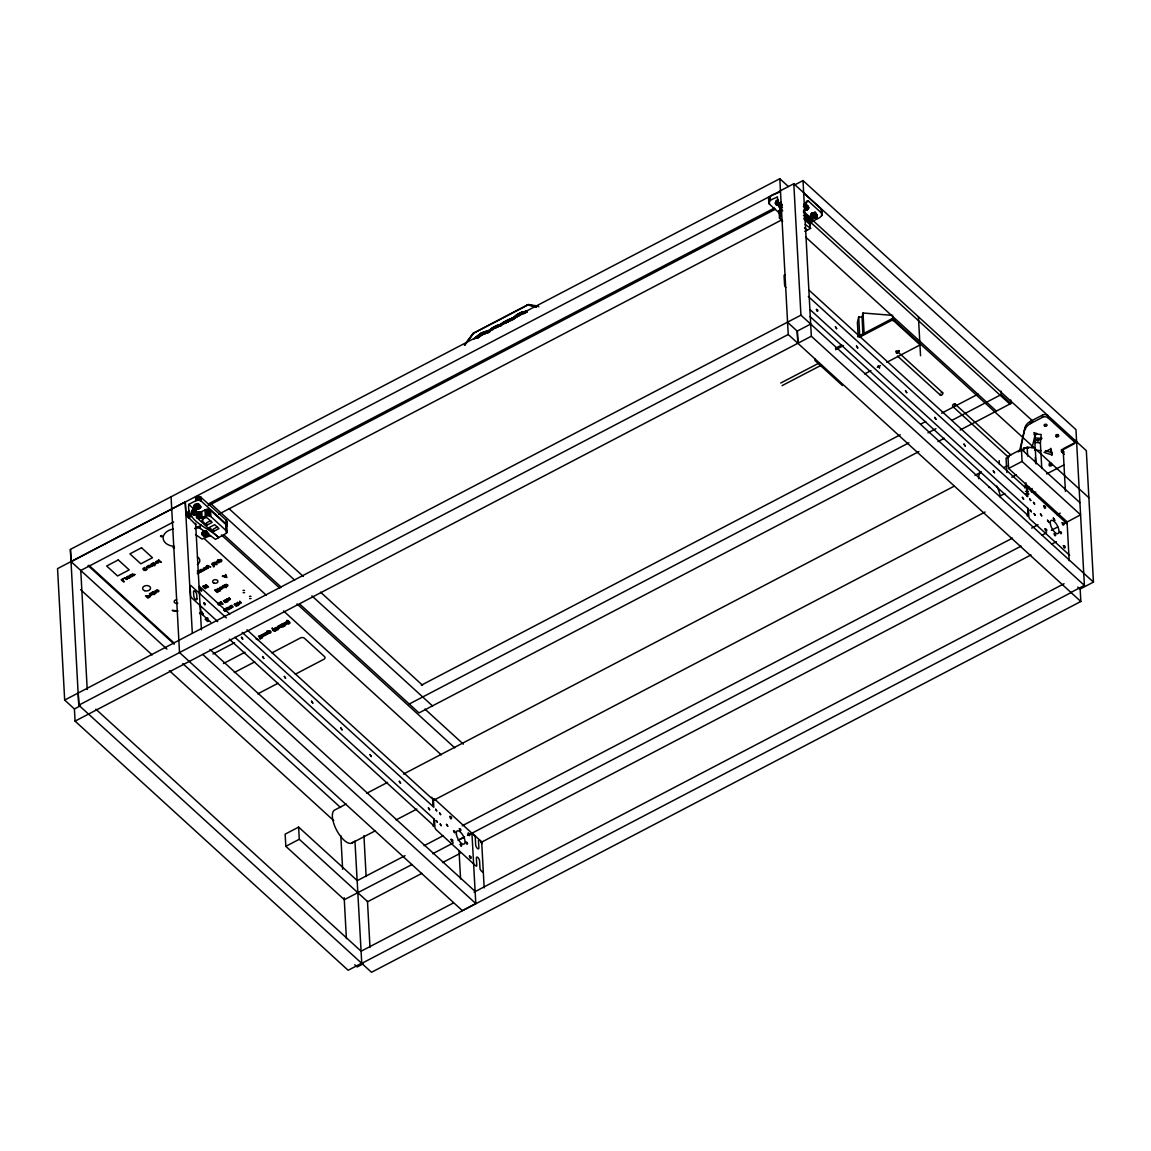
<?xml version="1.0" encoding="UTF-8"?>
<svg xmlns="http://www.w3.org/2000/svg" width="1151" height="1151" viewBox="0 0 1151 1151"><rect width="100%" height="100%" fill="white"/><g stroke="black" fill="none" stroke-linecap="round" stroke-linejoin="round"><path stroke-width="1.5" d="M432.647 799.197L431.798 797.269L431.078 797.772L246.976 629.798M1026.591 488.7L1025.757 486.772L1025.037 487.276L809.153 290.297M473.708 332.912C472.687 333.977 475.363 331.574 472.816 334.035L464.558 345.113M524.856 313.072L523.374 313.633L524.813 313.288C521.662 309.475 514.713 317.834 513.475 319C514.842 314.626 521.878 311.417 526.698 311.346C522.122 312.094 514.037 314.511 513.26 319.503M526.913 312.238L520.669 313.532L513.605 319.23L513.202 318.108L514.655 316.971L500.671 324.899L493.635 327.272L488.096 331.315C483.88 328.884 463.911 347.242 480.384 334.294C488.571 333.848 492.254 325.086 500.743 324.64L507.634 320.007L513.13 318.381L515.979 315.619L517.101 317.115M196.605 509.361L196.346 504.052L195.742 509.202C210.834 507.418 187.383 500.138 195.742 509.202M782.709 210.863L778.162 205.324L778.335 200.145M513.806 317.489L511.792 318.582L511.907 319.446L513.404 319.316M476.226 337.243L480.514 334.553L488.082 332.653C484.24 332.394 482.384 332.193 478.111 335.315L475.018 338.538L479.348 334.409C490.858 330.251 500.973 325.46 504.843 321.604L510.44 318.928C517.375 316.18 501.131 322.539 499.836 324.726L499.52 326.237M480.298 334.049C483.032 330.265 483.032 334.783 485.362 333.416L481.003 335.286L480.298 334.049L487.938 332.035L495.218 327.071L500.699 325.747C497.448 324.15 479.521 339.113 492.225 328.15L498.628 324.999C503.491 324.05 513.461 319.158 514.785 317.144M487.837 333.128L486.47 332.164L489.477 330.222C485.434 333.991 492.642 329.301 488.585 330.725M188.778 504.397L196.188 511.159L196.519 517.389L218.748 537.675C209.252 527.618 186.318 521.993 188.778 504.397L195.771 500.743L195.569 496.844L200.418 496.8L226.1 520.065L226.833 521.36L225.97 523.374M201.396 525.173L194.922 528.539L198.159 526.856L215.525 539.359L226.517 533.172L226.272 524.856L210.561 510.368C205.784 506.483 200.95 515.044 196.188 511.159M226.171 527.273L227.02 525.964L226.589 520.669M780.421 191.181C778.292 194.174 766.192 194.735 769.3 200.36L769.515 204.245L780.407 214.028M769.515 204.245C766.537 199.886 775.472 198.663 777.4 196.763L778.162 205.324L781.4 203.641L781.011 201.9L777.774 203.583M778.234 205.396C774.422 205.612 774.796 200.447 778.421 200.706M782.68 221.409L779.4 217.798L781.025 215.28L780.695 209.036L779.098 210.863L779.803 212.863M803.902 210.129C807.743 211.985 811.052 205.799 805.858 205.583M804.808 231.394L810.621 228.358C806.304 218.863 824.317 220.172 821.411 212.949L808.534 201.209C803.7 198.806 808.865 208.676 804.319 209.957M536.409 307L527.273 304.842L529.546 304.727L527.489 304.871L473.838 332.941L464.702 345.242M813.138 218.086C814.476 212.331 811.901 210.23 810.98 217.107C824.591 221.596 811.484 205.885 810.98 217.107M500.642 325.186L499.318 325.1M195.871 514.353C190.275 518.828 191.311 501.145 195.871 514.353L192.936 514.756M523.23 311.964C530.266 310.511 510.454 317.964 523.633 313.331M477.205 338.25C481.924 336.365 481.809 330.884 486.47 332.164M806.204 207.568L803.873 205.439L804.218 203.756L806.563 205.885M208.748 533.316L207.525 535.56L204.115 536.049L204.605 530.856M777.371 205.238L777.975 200.073M812.289 217.899L813.009 212.762M524.554 311.691L525.561 311.331L525.82 312.468M528.223 304.511C525.072 305.159 538.121 305.087 538.797 306.785M204.115 536.049L203.324 535.776L204.274 530.74M518.151 315.777C530.41 309.475 511.245 316.654 519.705 315.072L518.468 316.108L519.82 315.245M194.965 508.915L196.015 503.922M776.594 204.936L777.299 201.612M811.556 217.568L812.692 212.633M1019.541 451.149L1024.994 427.582A13.582 9.251 -3.1 0 1 1030.433 421.381L1042.346 415.151A4 2.719 -3.1 0 1 1047.914 415.597L1048.029 417.784L1074.559 441.984A2 1.352 -3.1 0 1 1074.113 443.898L1062.258 450.099A1.77 1.194 -3.1 0 0 1061.812 452.012L1064.272 454.242M1020.448 449.969L1024.994 427.582M861.97 317.187L858.689 316.928L857.394 322.467L858.171 336.754M892.859 320.726L892.572 315.374L863.02 313L862.07 317.057L862.948 335.042M1032.087 447.768L1035.296 434.013L1041.209 434.488L1040.389 442.89L1041.77 468.471M1040.806 450.631L1034.893 450.156L1035.296 434.013M1024.75 487.923L1025.944 482.83M1034.706 450.099L1035.238 447.84L1027.152 447.192L1018.117 451.897M1032.116 488.47L1031.325 491.851L1035.756 492.211M488.47 332.049L489.794 330.654L488.341 331.833M203.324 535.776L203.986 530.582M194.346 508.483L195.282 505.318M775.975 204.504L776.911 201.353M487.938 332.035L488.053 331.258L484.931 332.006L486.254 331.488M202.662 535.373L201.885 533.676L203.195 530.755M473.219 333.387C471.953 334.711 474.154 333.157 473.32 333.502M202.188 534.87L203.252 531.863M536.582 306.77L528.122 304.713L529.201 304.54L527.331 305.216M193.915 507.951L195.023 505.001M775.558 203.986L776.652 201.022M810.592 216.561L811.728 213.654M195.828 527.921L198.159 526.856L200.475 528.525M201.914 534.294L203.094 531.503M988.651 487.477L989.543 487.449M821.066 212.374L821.929 210.345L821.195 209.05L803.643 193.037M193.713 507.361L194.893 504.627M775.342 203.382L776.522 200.662M810.433 215.956L811.628 213.28M201.885 533.676L203.08 531.129M492.757 329.776L492.225 328.15M193.728 506.742L194.907 504.253M775.371 202.777L776.537 200.288M810.52 215.338L811.671 212.906M223.841 610.088L225.351 609.383L223.74 609.469M473.694 333.2L527.777 305.058C530.064 304.109 525.949 305.619 527.662 304.655M464.472 345.012L473.19 333.301M217.553 603.714C221.337 601.067 219.625 606.232 219.309 605.167M477.78 338.049L478.413 337.142M512.152 319.949L505.577 322.798L504.843 321.604M480.686 335.761L479.161 336.855L481.866 335.056M472.932 333.661L473.09 334.078M202.101 533.071L206.547 531.561M191.282 511.821L193.195 509.576M196.706 504.109L198.274 503.491M199.914 526.841L195.339 528.165M516.67 315.086L516.065 315.791L518.41 313.921M191.613 512.066L193.713 509.965M813.369 212.849L814.98 212.288L816.965 216.762M505.577 322.798L506.9 321.992L506.224 320.741M507.62 321.877L509.145 321.143L506.109 322.755M477.003 338.063L483.593 333.502L476.586 337.631M488.743 332.02L492.786 329.128M488.945 332.236L490.384 331.315M521.849 312.18L519 313.777L519.72 313.13M514.929 317.331L520.569 313.259L526.928 311.95M515.101 317.518L522.094 313.245L520.986 312.496M515.274 317.719L516.77 316.784M502.469 324.064L501.174 325.129L506.569 321.532M191.929 512.411L194.246 510.526M519.864 315.23L522.151 314.065C520.353 315.619 520.943 310.856 519.072 313.993L521.979 312.971L519.159 314.223M519.274 314.453L522.094 313.245M528.007 305.087L527.273 304.842L528.251 304.857M501.289 325.258L502.656 324.294M519 313.777L521.878 312.41M511.792 318.582L513.648 318.597M192.246 512.842L194.735 511.231M486.485 331.661L488.125 331.43L486.485 331.661L487.348 331.287M505.404 322.582L512.008 319.719M485.233 333.229L481.003 335.286M481.765 333.445L484.744 331.848M196.835 527.604L198.159 526.856L199.756 528.021M519.072 313.993L521.921 312.684L520.497 312.755M482.01 334.078L480.658 334.812L483.722 333.732M501.275 324.107L502.153 323.632L500.814 324.812M788.334 186.505L779.803 178.722L70.355 549.415L78.786 705.189L371.514 972.278L1080.832 601.484L1080.185 589.312L1077.739 587.082M780.335 190.778L793.802 183.743L1086.328 450.66L1093.45 582.089L1079.983 589.125M780.45 190.879L71.132 561.688L70.47 549.516M794.032 185.268L803.01 180.578L1075.955 429.625L1084.4 585.399L1070.934 592.434M195.814 524.727L186.707 515.59L185.915 512.9L189.138 511.217M186.03 513.734L189.268 512.037M777.903 204.418L781.126 202.72M186.304 514.655L189.541 512.958M173.614 521.95L80.771 570.479L87.217 689.492M208.345 503.965L774.35 208.072M186.707 515.59L189.944 513.907M778.58 206.274L781.802 204.59L781.4 203.641M187.225 516.497L190.447 514.814M208.202 505.548L211.194 503.98L294.67 580.147M779.083 207.18L782.32 205.497L781.802 204.59M208.993 505.303L775.443 209.18M187.8 517.303L191.023 515.619M779.659 207.986L781.817 206.863M188.404 517.964L191.641 516.267M780.277 208.633L782.435 207.511M196.519 517.389C201.296 521.274 206.13 512.713 210.892 516.598L226.603 531.086M805.614 202.734L808.534 201.209M202.964 520.18L201.885 520.741L206.763 525.187L212.144 522.381L207.281 517.921C203.856 516.468 201.065 522.784 202.777 516.799M218.719 514.209L782.076 219.712M210.676 520.64L206.633 522.755L206.763 525.187M217.496 526.87L213.453 528.985L213.597 531.417L218.978 528.597L214.69 524.683L209.295 527.503L213.597 531.417M210.547 535.56L201.986 539.056L195.512 534.51M207.568 617.972L205.137 619.238L207.612 621.497L208.302 621.137L206.259 619.267L207.986 618.36M224.316 610.735L225.294 610.217L225.006 610.936M361.601 963.243L348.149 970.279L75.074 721.13L74.412 708.958L64.672 700.067L800.923 315.173L793.802 183.743M78.786 705.189L788.234 334.495L779.803 178.722M74.412 708.958L80.397 705.836M810.678 324.078L797.211 331.114L797.873 343.286M75.074 721.13L811.326 336.236L803.01 180.578M212.993 653.984L234.574 642.704M223.452 663.523L245.034 652.229M835.468 348.278L841.798 344.969M857.624 336.696L892.586 318.41L892.658 319.877L920.109 344.912L886.817 362.32M835.583 349.717L843.51 345.573M859.365 337.286L892.658 319.877M234.315 672.515L254.673 661.883M271.895 652.876L300.08 638.143A2.935 2 -3.1 0 1 304.713 638.517L324.222 656.315A2.935 2 -3.1 0 1 323.474 659.494L295.289 674.227M919.879 343.53L920.109 344.912M864.617 373.931L870.947 370.608M877.292 367.298L880.472 365.644M257.723 693.88L278.067 683.234M421.324 685.19L900.255 434.819M920.944 424L925.721 421.511M941.633 413.195L978.221 394.059M409.252 704.009L908.873 442.833M927.965 432.848L935.921 428.69M951.834 420.374L1001.169 394.592L1000.967 391.11M918.944 451.552L419.007 712.915L299.749 604.102M937.979 441.61L944.309 438.301M960.179 430.014L1010.909 403.483L1010.722 400.001M1025.109 429.769A13.582 9.251 -3.1 0 1 1030.548 423.568L1042.461 417.338A4 2.719 -3.1 0 1 1048.029 417.784M357.127 880.486L298.627 827.109L285.16 834.144L285.822 846.316L344.322 899.694L412.015 864.53M1079.911 502.642L1021.412 449.264L1007.945 456.3L1008.607 468.471L1067.106 521.849M346.192 804.017L335.056 809.844A18.632 7.597 62.4 0 0 337.229 831.281A18.632 7.597 62.4 0 0 353.127 841.971M366.881 793.197L387.585 782.378M403.497 774.062L954.294 486.125M974.998 475.305L981.357 471.982A18.632 7.597 62.4 0 0 978.681 478.701M1003.801 467.565L1006.981 465.896M285.822 846.316L299.274 839.28L298.627 827.109M1008.607 468.471L1022.074 461.436L1021.412 449.264M1076.617 441.797L1063.121 448.789L1065.423 491.419M1000.118 496.009L1004.866 493.52M1046.619 473.953L1063.725 465.004M351.544 843.223L375.413 830.734M396.117 819.915L416.806 809.095M432.718 800.779L985.112 512.008M357.285 880.63L404.994 855.697M424.086 845.712L443.164 835.741M462.256 825.756L1012.535 538.092M1031.613 528.108L1037.986 524.784M1057.064 514.814L1060.244 513.145M458.458 839.971L464.443 836.849M467.435 835.281L470.428 833.712M432.69 853.725L453.365 842.92M458.141 840.417L464.5 837.094M467.68 835.439L1021.138 546.106M1041.813 535.301L1046.59 532.798M1051.367 530.309L1057.726 526.985M1062.488 524.482L1080.573 514.814L1022.074 461.436M421.856 873.379L367.687 901.693L299.274 839.28M442.574 862.559L460.098 853.395M480.816 842.561L1031.023 554.926M1051.64 544.15L1056.402 541.675M361.112 951.215L453.35 903.003M474.025 892.183L1064.071 583.73M484.168 887.853L481.679 841.827L471.924 832.936L475.795 903.549L462.328 910.599L179.513 652.545L171.067 496.772M1071.092 592.578L361.759 963.387L354.94 840.921M363.184 963.847L357.198 966.969L354.753 964.754M493.635 327.272L494.139 328.294L498.21 326.553M494.139 328.294L495.664 327.819M780.723 383.024L818.678 363.256M782.076 385.628L821.613 365.04M1009.082 456.602L1006.075 458.184L1006.837 472.457M1011.743 477.248L1016.261 474.888M483.492 333.272L480.384 334.294L483.362 332.768M483.233 332.366L481.708 333.027M191.181 513.979L195.181 512.022M481.737 333.272L480.543 333.646L483.334 332.538M507.634 320.007L507.908 320.827L511.907 319.446M519.418 314.669L524.727 312.842M195.771 500.743L198.749 500.167L201.353 501.189L226.805 524.568M521.101 314.281L519.561 314.885L522.223 313.504L520.799 313.806M192.735 513.835L195.541 512.828M494.311 328.524L495.98 327.934M480.816 335.056L485.391 333.617M496.513 325.906L497.016 327.229L498.354 326.783M174.477 548.178L172.981 547.631L174.477 546.998M225.035 611.397C227.38 610.821 225.251 608.519 223.855 610.289M192.879 514.324L195.771 513.634M486.6 332.668L487.952 332.207M257.162 639.639L257.853 639.237L256.097 638.978M197.497 573.745L199.569 572.795L197.396 570.925M500.642 325.416L499.304 325.373L500.714 325.776M499.419 325.963L500.8 326.035M525.806 311.59L527 311.662M891.852 319.575L894.931 319.834M1035.512 437.955L1041.425 438.43M1034.476 442.416L1040.389 442.89M1025.253 486.096L1029.023 487.074M1025.498 491.391L1028.418 491.621M1025.742 493.75L1028.98 494.009M1028.562 448.257L1023.57 447.84L1023.757 451.264M197.871 527.561L198.878 527.676M504.627 323.776L503.476 322.568M197.468 572.047L198.303 572.795L197.368 573.184M528.482 304.698L536.783 306.583M1045.54 450.688L1051.87 452.76L1051.985 454.947L1044.086 452.372L1050.546 448.991L1051.985 454.947M200.058 613.9L203.339 614.562C197.612 606.505 206.072 617.526 201.468 611.972L200.36 613.354L199.511 612.994M805.153 224.416L810.621 228.358M804.491 227.956L807.383 230.042M1036.778 433.395L1034.591 433.15L1034.015 434.733M221.812 587.47L222.215 587.83A1.482 1.007 -3.1 0 1 221.942 589.01L219.481 588.995L220.086 587.312A1.482 1.007 -3.1 0 1 221.769 587.456M804.161 204.561L806.491 206.705M803.384 206.317L805.729 208.446M803.369 211.18L813.512 220.431M812.735 220.33L1032.677 421.021M803.456 212.561L812.678 220.978M804.362 214.777L811.915 221.668M1001.169 394.592L1010.909 403.483M1061.38 449.523A1.77 1.194 -3.1 0 0 1061.697 449.825L1064.143 452.055M803.484 215.381L811.268 222.488M811.095 222.704L1009.83 404.044M804.491 217.611L810.793 223.366M803.916 218.215L810.505 224.229M804.103 219.266L810.433 225.049M1033.886 432.531L1036.274 434.718M805.571 236.991L996.378 411.08M892.442 318.482L1088.875 497.721M899.737 353.573L942.64 392.721M955.013 404.001A1.669 1.007 -47.6 0 1 953.934 406.432A1.669 1.007 -47.6 0 1 952.668 405.224A1.669 1.007 -47.6 0 1 955.013 404.001L1010.909 455.019M897.478 356.019L940.381 395.153M952.74 406.447L1008.65 457.451M1067.265 523.935L1028.447 488.499A2 0.82 62.4 0 0 1027.354 488.902L1027.771 496.714L808.333 296.483M810.318 309.864L1028.433 508.886L1028.85 516.698A2 0.82 62.4 0 0 1030.102 519.216L1069.653 555.314M810.002 316.525L1026.491 514.051L1027.339 515.979L1028.044 515.475M800.923 315.173L1093.45 582.089M811.326 336.236L1084.4 585.399M787.457 322.208L797.326 331.215L797.988 343.386M788.234 334.495L1080.832 601.484M842.417 385.527L814.966 360.493L814.879 359.026M229.092 508.728L303.288 576.435M320.51 592.146L422.532 685.233M311.892 595.858L432.459 705.865M424.935 709.074L463.378 744.15M224.229 535.201L281.204 587.183M221.452 534.985L279.779 588.204M297.016 603.93L454.76 747.848M204.015 538.395L266.313 595.24M283.549 610.965L441.293 754.898M229.768 614.087L199.396 586.377L199.799 593.671M226.301 617.857L191.21 585.845A2 0.82 62.4 0 0 190.116 586.247L190.62 595.484A2 0.82 62.4 0 0 191.872 598.016L217.683 621.569M242.199 632.374L433.812 807.211L433.395 799.398A2 0.82 62.4 0 1 434.488 799.01L474.183 835.266A2 0.82 62.4 0 1 475.277 837.64L475.68 844.949A2.734 1.108 62.4 0 0 477.392 848.402A2.734 1.108 62.4 0 0 478.874 847.855L478.485 840.561A2 0.82 62.4 0 1 479.579 840.172L480.514 841.021A2 0.82 62.4 0 1 481.751 843.554M234.905 637.28L434.474 819.383L434.891 827.195A2 0.82 62.4 0 0 436.143 829.727L475.694 865.811A2 0.82 62.4 0 0 476.787 865.408L476.385 858.085A2.734 1.108 62.4 0 1 477.881 857.553A2.734 1.108 62.4 0 1 479.593 861.006L479.981 868.329A2 0.82 62.4 0 0 481.233 870.861L482.168 871.71A2 0.82 62.4 0 0 483.262 871.321M210.734 622.173L200.849 613.152L200.447 605.843M229.322 639.136L432.531 824.548L433.38 826.476L434.085 825.972M210.014 649.481L475.133 891.392M202.72 654.401L475.795 903.549M88.9 565.27L173.787 642.733M88.066 565.573L174.218 644.186M71.017 561.587L166.924 649.106M182.836 663.609L340.581 807.542M80.556 589.614L152.133 654.933M169.37 670.659L333.732 820.634M95.835 709.174L360.954 951.071M149.342 566.58L148.954 566.22A1.482 1.007 -3.1 0 0 147.227 566.076L146.623 567.76L149.083 567.774A1.482 1.007 -3.1 0 0 149.357 566.609M478.226 336.941L477.521 336.049M479.679 336.15L478.888 334.984M510.871 320.266L510.44 318.928M807.283 205.123L808.75 207.583M199.123 504.21L200.591 506.67M815.872 213.036L817.354 215.554M495.491 327.589L495.074 326.524M807.268 205.497L808.721 208.202M199.109 504.584L200.562 507.289M509.389 320.496L509.044 319.402M815.109 212.043L817.268 216.172M207.18 531.661L208.561 534.539M807.11 205.871L808.462 208.806M198.95 504.958L200.303 507.893M488.297 332.164L488.053 331.258M218.345 604.822L219.266 603.455L218.316 604.002M206.921 532.007L208.144 535.1M806.822 206.202L808.002 209.338M198.073 503.721L199.828 508.425M226.272 524.856L226.517 533.172M814.764 212.503L816.433 217.28M498.081 326.28L497.923 325.431M206.043 530.654L207.525 535.56M806.419 206.475L807.34 209.784M197.799 503.908L199.181 508.871M814.462 212.69L815.742 217.697M1050.791 448.286L1051.87 452.76M205.727 530.798L206.763 535.906M805.93 206.662L806.549 210.101M197.454 504.037L198.389 509.188M814.117 212.806L814.922 217.985M205.353 530.884L205.9 536.121M805.398 206.763L805.671 210.259M197.094 504.109L197.512 509.346M813.743 212.863L814.045 218.114M1074.559 441.984L1074.43 439.797A2 1.352 -3.1 0 1 1074.516 441.308M1067.063 521.619L1069.178 560.695M1061.697 449.825L1061.812 452.012M1042.346 415.151L1042.461 417.338M1035.238 447.84L1036.101 463.911M1035.281 457.292L1035.569 462.644M1030.433 421.381L1030.548 423.568M1027.152 447.192L1027.642 456.113M1026.577 488.312L1026.994 495.995M1027.656 508.166L1028.073 515.864M999.169 460.645L999.356 464.17M918.426 316.784L920.541 355.717M863.02 313L864.171 334.423M858.689 316.928L859.754 336.567M821.685 209.669L822.116 214.949M821.613 211.755L821.814 215.64M821.195 209.05L821.411 212.949M779.932 209.554L780.277 215.784M779.4 210.173L779.731 216.402M779.098 210.863L779.644 218.489M770.192 196.533L770.407 200.432M769.443 197.037L769.645 200.936M768.897 197.67L769.012 203.641M768.595 198.346L768.782 202.964M459.033 850.589L460.573 878.918M432.618 798.808L433.035 806.491M433.697 818.663L434.114 826.36M363.932 835.612L366.133 876.458M367.486 901.319L369.989 947.503M340.811 835.525L342.638 869.264M344.178 897.694L346.393 938.54M226.833 521.36L227.02 525.964M226.502 522.755L226.819 532.481M226.1 520.065L226.315 523.964M225.769 524.237L226.114 530.467M210.561 510.368L210.892 516.598M209.842 509.864L210.187 516.094M208.95 509.519L209.295 515.749M207.957 509.346L208.288 515.576M206.921 509.361L207.252 515.59M205.9 509.548L206.245 515.777M204.993 509.922L205.324 516.152M201.137 497.29L201.353 501.189M201.756 511.605L202.087 517.835M200.418 496.8L200.634 500.685M200.835 511.965L201.18 518.195M199.526 496.441L199.742 500.34M199.828 512.166L200.159 518.396M198.533 496.268L198.749 500.167M198.778 512.181L199.123 518.41M197.497 496.282L197.699 500.181M197.785 511.994L198.13 518.238M196.476 496.484L196.692 500.368M196.893 511.648L197.238 517.878M195.627 523.23L201.396 629.798M185.325 502.196L185.915 512.9M192.318 633.338L185.196 501.894L57.55 568.623L64.672 700.067M78.254 693.132L78.915 705.304M204.979 530.913L204.993 536.165M941.101 392.951A1.669 1.007 -47.6 0 1 942.842 393.138A1.669 1.007 -47.6 0 1 941.46 395.21A1.669 1.007 -47.6 0 1 940.194 394.304M174.261 546.351A12.978 8.834 -3.1 0 1 163.14 538.294A12.978 8.834 -3.1 0 1 173.197 529.014M177.815 603.239A2.633 1.798 -3.1 0 1 176.65 603.397A2.662 1.813 -3.1 0 1 174.161 601.656A2.662 1.813 -3.1 0 1 176.693 599.786M197.411 556.911A7.453 5.079 -3.1 0 1 197.396 564.45M177.729 610.606A13.308 9.064 -3.1 0 1 177.038 610.649L177.009 611.325A14.387 9.798 -3.1 0 0 177.758 611.354M244.588 592.578A1.726 1.18 -3.1 0 1 243.163 592.65M243.062 590.506A1.726 1.18 -3.1 0 1 244.487 590.434M251.033 598.448A1.726 1.18 -3.1 0 1 249.594 598.52M249.494 596.391A1.726 1.18 -3.1 0 1 250.918 596.304M219.165 562.235A1.482 1.007 -3.1 0 1 218.748 562.796L216.287 562.796L216.892 561.112A1.482 1.007 -3.1 0 1 218.589 561.256M218.877 561.515A1.482 1.007 -3.1 0 1 219.007 562.12M785.169 275.348A2 0.82 62.4 0 0 784.076 275.736L784.579 284.988A2 0.82 62.4 0 0 785.831 287.52M1041.468 437.668A1.669 1.137 -3.1 0 1 1039.857 439.495M1058.028 434.488A1.468 0.993 -3.1 0 1 1056.244 434.517M1051.554 463.306A1.468 0.993 -3.1 0 1 1049.223 463.335M996.809 486.067A18.632 7.597 62.4 0 1 1000.42 497.405M231.711 607.599L229.869 608.908L228.056 607.268L230.704 608.001L229.567 606.476L230.229 606.131L232.2 607.224L231.063 605.685L231.725 605.34L233.207 606.965L231.711 607.599M266.931 634.215L265.09 635.525L263.277 633.884L265.924 634.618L264.788 633.093L265.449 632.748L267.42 633.841L266.284 632.302L266.946 631.957L268.428 633.582L266.931 634.215M436.272 820.605L437.394 822.231L436.272 820.605M453.566 830.849C454.444 835.54 456.472 830.533 453.566 830.849M460.227 844.33C461.119 849.05 463.105 843.985 460.227 844.33M466.054 842.23C466.946 846.963 468.917 841.885 466.054 842.23M1030.217 510.094L1031.354 511.735L1030.217 510.094M1047.525 520.338L1049.079 522.583L1047.554 520.194M1054.187 533.834C1055.05 538.51 1057.093 533.532 1054.187 533.834M1060.013 531.733C1060.891 536.452 1062.877 531.388 1060.013 531.733M204.418 567.975L205.799 569.241L207.568 568.349L205.497 568.45L206.187 567.055L204.418 567.975M155.615 562.033L156.594 563.213L158.421 562.882A1.482 1.007 -3.1 0 0 158.694 561.717L158.306 561.343A1.482 1.007 -3.1 0 0 156.579 561.184L155.615 562.033M211.957 564.436C212.892 559.76 213.856 567.155 214.403 565.213C213.266 570.292 213.108 562.724 211.957 564.436M160.521 536.136C162.262 538.682 163.097 533.906 160.521 536.136M223.524 600.865L225.121 602.548L227.567 601.844A1.827 1.252 -3.1 0 0 227.855 601.052L225.956 599.599L223.524 600.865M234.329 604.404L235.926 606.088L238.386 605.383A1.827 1.252 -3.1 0 0 238.674 604.592L236.761 603.138L234.329 604.404M274.096 628.647L275.693 630.331L278.139 629.626A1.827 1.252 -3.1 0 0 278.427 628.834L276.528 627.381L274.096 628.647M222.805 586.564L224.459 586.996L222.805 586.564M200.375 588.895L201.598 590.823L200.375 588.895M203.928 602.98C204.59 607.426 206.777 602.995 203.928 602.98M241.48 637.28L242.703 639.193L241.48 637.28M262.572 656.53L263.795 658.458L262.572 656.53M284.34 676.4L285.563 678.313L284.34 676.4M311.561 701.232L312.784 703.146L311.561 701.232M340.825 727.921L342.034 729.849L340.825 727.921M370.075 754.61L371.298 756.538L370.075 754.61M399.325 781.313L400.548 783.227L399.325 781.313M428.417 807.858L429.64 809.772L428.417 807.858M439.567 812.908L440.646 814.606L439.567 812.908M440.171 824.102L441.265 825.814L440.229 823.972M446.516 824.375L447.739 826.289L446.516 824.375M449.868 816.433C450.674 821.929 453.393 816.447 449.868 816.433M451.106 839.352C451.926 844.863 454.645 839.367 451.106 839.352M468.241 833.195C469.047 838.691 471.766 833.209 468.241 833.195M469.479 856.114C470.284 861.624 473.003 856.128 469.479 856.114M816.447 309.418C817.109 313.863 819.311 309.432 816.447 309.418M835.439 326.783L836.662 328.697L835.439 326.783M856.531 346.034L857.754 347.947L856.531 346.034M878.299 365.889L879.522 367.816L878.299 365.889M905.52 390.736L906.743 392.649L905.52 390.736M934.785 417.425L935.993 419.338L934.785 417.425M964.034 444.113L965.257 446.041L964.034 444.113M993.284 470.802L994.507 472.73L993.284 470.802M1022.376 497.361L1023.599 499.275L1022.376 497.361M1033.526 502.411L1034.605 504.109L1033.526 502.411M1034.13 513.605L1035.224 515.303L1034.13 513.605M1040.475 513.878L1041.698 515.792L1040.475 513.878M1043.828 505.922C1044.633 511.432 1047.352 505.936 1043.828 505.922M1045.065 528.856C1045.871 534.366 1048.59 528.87 1045.065 528.856M1062.186 522.683C1062.963 528.151 1065.768 522.755 1062.186 522.683M1063.438 545.617C1064.243 551.128 1066.963 545.632 1063.438 545.617M459.393 828.706C460.17 833.396 462.328 828.562 459.393 828.706M1053.352 518.195L1054.863 520.511L1053.395 518.065M127.603 578.636C126.711 581.543 121.402 575.241 127.603 578.636M228.948 609.066C228.071 611.987 222.719 605.656 228.948 609.066M175.959 610.663L175.902 611.239A15.97 10.877 -3.1 0 1 172.204 610.519L172.477 610.289A13.308 9.064 -3.1 0 0 175.873 610.663L175.959 610.663M126.97 576.968C129.703 574.968 126.495 580.003 130.207 577.385C127.675 579.298 130.754 574.004 126.97 576.968M153.141 592.103C155.874 590.118 152.666 595.139 156.378 592.52C153.587 594.491 157.14 589.37 153.198 591.959M146.321 569.256C141.285 571.112 148.119 565.155 143.084 568.493A1.87 1.28 -3.1 0 0 143.069 569.285C143.832 572.263 149.054 568.723 146.321 569.256M435.682 809.311L436.805 811.023L435.711 809.225M1029.627 498.815L1030.749 500.527L1029.627 498.815M1036.648 440.013C1038.634 443.739 1040.576 437.135 1036.648 440.013M129.804 575.414C129.473 577.37 133.761 577.111 132.581 575.227C128.25 576.968 133.761 573.083 129.804 575.414M155.975 590.549C155.644 592.52 159.931 592.261 158.752 590.377C154.421 592.103 159.931 588.233 155.975 590.549M198.778 570.81C198.447 572.781 202.734 572.522 201.554 570.637C197.224 572.364 202.734 568.493 198.778 570.81M224.949 584.996C224.618 586.967 228.905 586.708 227.725 584.823C223.395 586.564 228.905 582.679 224.949 584.996M261.018 635.251C260.687 637.222 264.975 636.963 263.809 635.079C259.464 636.805 264.975 632.935 261.018 635.251M283.463 623.525C283.132 625.497 287.419 625.223 286.239 623.338C281.909 625.079 287.419 621.209 283.463 623.525M152.004 563.688L153.256 565.544L154.853 565.63L152.954 563.156L152.004 563.688M149.846 594.089L151.112 595.484L150.45 595.83L149.443 593.715L150.91 592.995L152.723 594.65L149.846 594.089M214.201 562.623L215.453 564.494L217.05 564.565L215.151 562.105L214.273 562.522M220.258 602.218L221.51 604.088L223.107 604.16L221.193 601.7L220.258 602.218M278.413 626.504L279.679 627.899L279.017 628.245L277.995 626.13L279.477 625.41L281.276 627.065L278.413 626.504M280.441 624.979L281.693 626.849L283.29 626.921L281.391 624.461L280.441 624.979M286.052 622.044L287.304 623.914L288.901 623.986L287.002 621.526L286.052 622.044M152.536 565.702L150.594 566.939L148.781 565.299L151.472 566.019L151.054 564.105L152.536 565.702M204.835 569.817L202.893 571.054L201.08 569.414L203.77 570.133L203.353 568.22L204.835 569.817M230.387 599.211L228.445 600.462L226.646 598.808L229.322 599.527L228.92 597.614L230.387 599.211M241.206 602.75L239.264 604.002L237.451 602.347L240.142 603.066L239.725 601.167L241.206 602.75M150.105 596.592L147.947 598.132L145.458 595.858L149.054 595.7L150.105 596.592M224.862 587.139C222.488 589.643 221.121 585.082 223.927 585.341L226.43 587.614L224.862 587.139M219.381 559.99L217.755 559.717L220.244 561.99C222.733 562.22 222.114 557.99 219.381 559.99M268.528 631.28L266.903 631.007L269.392 633.28C271.881 633.51 271.291 629.28 268.528 631.28M898.83 350.796L897.348 351.731L896.068 351.012A1.468 0.993 -3.1 0 0 897.866 351.76A1.468 0.993 -3.1 0 0 898.873 350.494L898.83 350.796M224.416 600.707C226.143 604.635 228.272 598.491 224.416 600.707M235.221 604.246C236.962 608.174 239.091 602.031 235.221 604.246M274.988 628.489C276.715 632.417 278.859 626.288 274.988 628.489M219.812 560.163L221.294 560.897L219.812 560.163M268.974 631.439L270.456 632.187L269.046 631.367M149.213 596.678L147.515 596.736L149.213 596.678M148.724 567.213L147.04 566.911L148.724 567.213M158.075 562.321L156.392 562.033L158.075 562.321M218.402 562.249L216.705 562.062L218.402 562.249M221.596 588.449L219.899 588.161L221.596 588.449M132.149 575.96L130.998 576.119L132.149 575.96M158.32 591.096L157.169 591.254L158.32 591.096M201.123 571.356L199.972 571.515L201.123 571.356M227.294 585.557L226.143 585.701L227.294 585.557M263.363 635.812L262.212 635.956L263.363 635.812M285.808 624.072L284.657 624.23L285.808 624.072M125.114 578.119L126.337 578.277L125.114 578.119M226.459 608.548L227.668 608.706L226.459 608.548M513.303 319.072L511.821 319.158L513.303 319.072M134.84 574.507L132.092 574.018L133.89 575.673L134.84 574.507M156.047 563.429L153.299 562.94L155.097 564.58L156.047 563.429M502.296 323.848L501.03 324.985L502.296 323.848M206.475 566.091L207.266 565.486L210.762 566.939L208.216 566.436L208.187 568.292L206.475 566.091M118.28 559.933L106.655 566.004L117.575 575.975L129.2 569.889L118.28 559.933M141.544 547.761L129.919 553.847L140.839 563.803L152.464 557.731L141.544 547.761M123.603 578.464L121.172 579.73L123.646 581.989L124.351 581.615L122.294 579.744L123.603 578.464M158.795 560.062L158.133 560.408L161.284 562.335L158.795 560.062M152.263 592.305L151.601 592.65L154.752 594.578L152.263 592.305M203.339 586.06L202.691 586.406L205.195 588.679L206.23 588.132L205.151 586.262L207.468 587.485L208.518 586.938L206.015 584.665L205.382 584.996L207.338 586.794L204.029 585.715L205.31 587.859L203.339 586.06M223.049 575.888L222.316 576.277L226.891 577.471L225.769 574.478L225.279 575.543L223.049 575.888M225.481 576.047L224.546 576.536L225.927 577.126L225.481 576.047M215.338 589.83L214.705 590.161L217.194 592.448L218.23 591.902L217.151 590.017L219.467 591.254L220.517 590.708L218.028 588.434L217.381 588.765L219.337 590.564L216.028 589.47L217.309 591.614L215.338 589.83M201.943 613.138L200.993 613.627L202.389 614.231L201.943 613.138M272.24 628.144L272.945 630.475A4.316 2.935 -3.1 0 0 273.852 630.978L275.521 631.122L273.046 629.655A6.402 4.359 -3.1 0 1 272.24 628.144M286.916 620.475L287.721 621.252A5.726 3.899 -3.1 0 1 289.002 622.274C291.217 625.583 289.376 619.929 286.916 620.475M259.191 636.014L258.5 636.374L260.572 638.273C257.277 640.647 265.464 636.359 261.263 637.913L259.191 636.014M282.427 623.871L281.765 624.216L284.916 626.144L282.427 623.871M196.95 598.765L196.735 594.779A2.734 1.108 62.4 0 0 195.037 591.326A2.734 1.108 62.4 0 0 193.541 591.859L193.756 595.844A2.734 1.108 62.4 0 0 195.469 599.311A2.734 1.108 62.4 0 0 196.95 598.765M896.73 353.127A1.468 0.993 -3.1 0 0 899.003 352.307A1.468 0.993 -3.1 0 0 896.902 351.4A1.468 0.993 -3.1 0 0 896.73 353.127M214.028 583.125A2.662 1.813 -3.1 0 0 217.942 581.356A2.662 1.813 -3.1 0 0 213.87 579.989A2.662 1.813 -3.1 0 0 214.028 583.125M144.681 590.708A4 2.719 -3.1 0 0 150.565 588.075A4 2.719 -3.1 0 0 144.494 586.003A4 2.719 -3.1 0 0 144.681 590.708M456.415 834.518A7.453 3.036 62.4 0 0 463.695 844.23A7.453 3.036 62.4 0 0 461.882 833.727A7.453 3.036 62.4 0 0 456.415 834.518M1050.374 524.022A7.453 3.036 62.4 0 0 1057.654 533.733A7.453 3.036 62.4 0 0 1055.841 523.23A7.453 3.036 62.4 0 0 1050.374 524.022M1056.373 436.704A1.468 0.993 -3.1 0 0 1058.733 436.013A1.468 0.993 -3.1 0 0 1056.762 434.977A1.468 0.993 -3.1 0 0 1056.373 436.704M1044.878 426.115A1.468 0.993 -3.1 0 0 1047.05 425.165A1.468 0.993 -3.1 0 0 1044.835 424.388A1.468 0.993 -3.1 0 0 1044.878 426.115M1049.611 465.709A1.468 0.993 -3.1 0 0 1051.971 465.018A1.468 0.993 -3.1 0 0 1050.014 463.982A1.468 0.993 -3.1 0 0 1049.611 465.709"/></g></svg>
